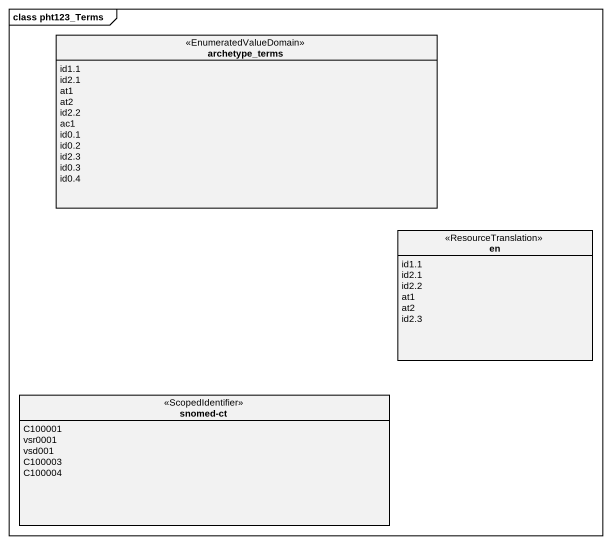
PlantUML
@startuml
mainframe class pht123_Terms
hide circle
hide empty members
enum archetype_terms <<EnumeratedValueDomain>> {
  id1.1
  id2.1
  at1
  at2
  id2.2
  ac1
  id0.1
  id0.2
  id2.3
  id0.3
  id0.4
}
enum en <<ResourceTranslation>> {
  id1.1
  id2.1
  id2.2
  at1
  at2
  id2.3
}
enum "snomed-ct" as snomed_ct <<ScopedIdentifier>> {
  C100001
  vsr0001
  vsd001
  C100003
  C100004
}
@enduml
